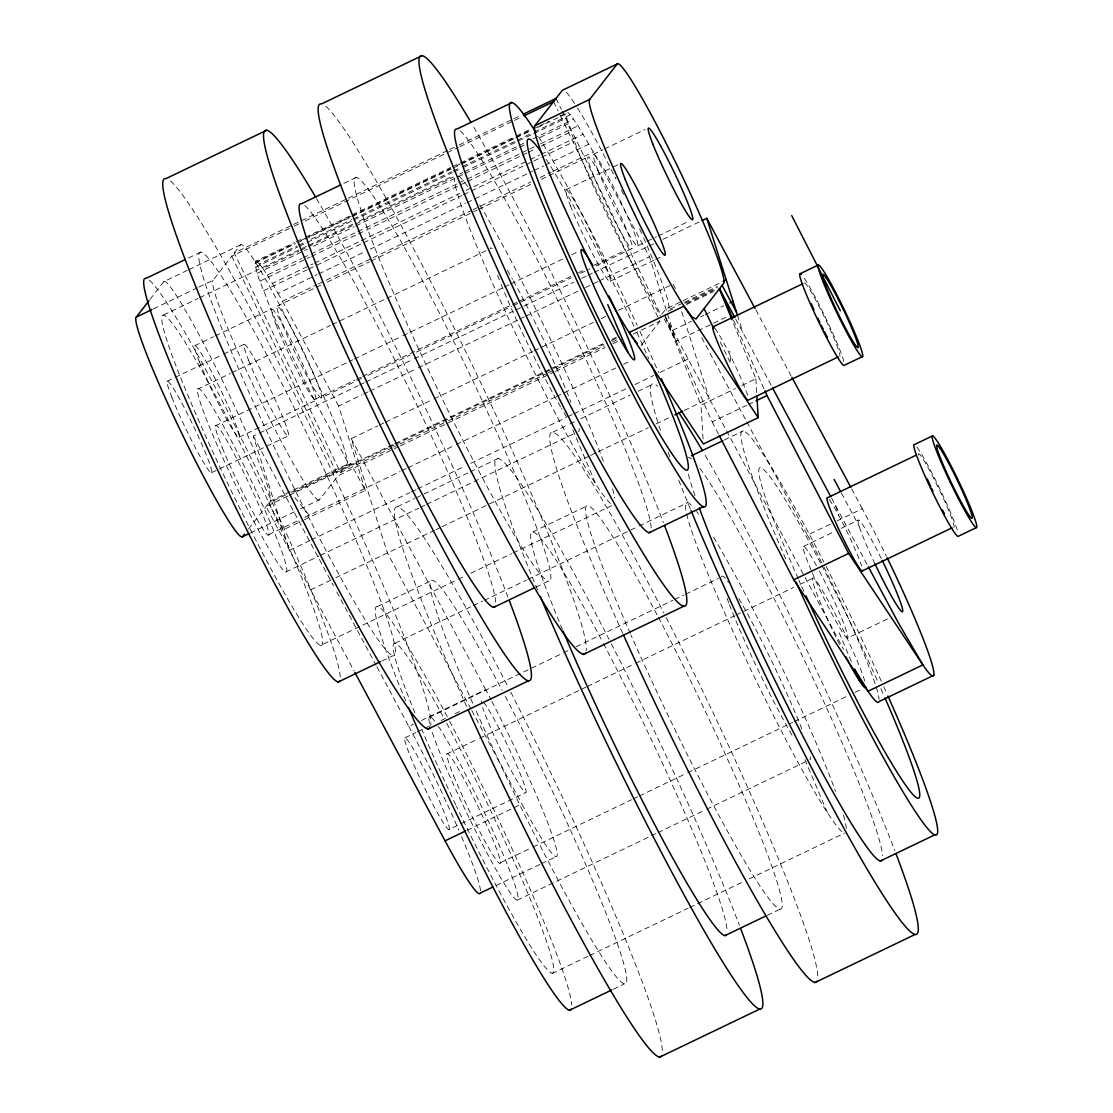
<?xml version="1.0" encoding="UTF-8"?>
<svg xmlns="http://www.w3.org/2000/svg" width="1113" height="1113" viewBox="0 0 1113 1113"><rect width="100%" height="100%" fill="white"/><g stroke="black" fill="none" stroke-linecap="round" stroke-linejoin="round"><path stroke-width="0.75" stroke-dasharray="5 3.75" d="M304.364 519.688L365.314 490.43L350.943 463.592L349.524 465.401L314.297 399.609A101.728 8.041 64.3 0 1 267.273 300.413C263.308 287.585 255.225 274.897 255.489 261.277L294.542 242.537M150.018 299.411L163.792 281.672L187.29 270.389M198.935 287.043L213.042 280.267L231.768 256.157L292.691 226.899M234.245 252.957L240.575 244.804A122.082 9.655 64.3 0 1 300.329 346.087A122.082 9.655 64.3 0 1 346.866 464.399L340.536 472.552L234.245 252.957L292.037 225.202M248.547 528.995L270.083 501.267L346.866 464.399M300.524 508.891L319.334 499.862L338.06 475.752L392.736 449.499M661.762 314.325L665.936 308.955L681.406 301.526M641.13 345.336L659.856 321.226L558.837 112.524M188.445 258.007L200.98 251.983M343.861 183.367L356.397 177.357M188.862 269.638L240.575 244.804M293.609 224.45L346.713 198.949M348.286 198.197L448.261 150.199M449.819 149.448L457.624 145.692M459.196 144.94L512.3 119.439M513.858 118.688L520.119 115.682M294.249 226.148L298.938 223.894M305.185 220.903L458.278 147.389M459.836 146.638L512.954 121.136M514.512 120.385L522.317 116.628M153.497 308.858L197.377 287.794M296.1 241.785L303.905 238.029M305.463 237.278L350.762 215.532M352.32 214.781L450.723 167.52M452.295 166.769L458.542 163.778M460.1 163.027L514.763 136.774M516.335 136.023L531.944 128.524M255.489 261.277L256.978 261.555L294.472 243.552M300.719 240.547L350.692 216.548M352.264 215.797L450.654 168.55M456.914 165.545L460.031 164.042M461.589 163.305L514.707 137.803M516.265 137.052L531.875 129.553M533.447 128.802L538.136 126.548M539.694 125.797L549.057 121.303M559.992 116.044L564.681 113.79M255.044 263.169L295.655 243.677M297.213 242.926L350.317 217.425M351.875 216.673L451.836 168.675M453.408 167.924L514.317 138.666M515.876 137.915L531.499 130.416M537.746 127.411L565.863 113.916L568.117 123.974L578.092 151.145A101.728 8.041 64.3 0 0 625.116 250.355L660.357 316.148M256.978 261.555L259.482 263.99L296.962 245.987M298.534 245.236L304.781 242.231M311.028 239.239L351.638 219.734M353.197 218.983L451.6 171.736M453.158 170.985L460.977 167.228M462.535 166.477L515.639 140.975M517.197 140.224L532.821 132.725M534.379 131.974L570.301 114.722L578.078 125.783L593.299 151.98L649.436 256.797L676.134 341.162L696.251 331.507M255.642 267.19L297.811 246.933M299.383 246.182L305.63 243.191M307.188 242.439L352.487 220.68M354.045 219.929L452.448 172.682M454.007 171.931L461.825 168.188M463.384 167.437L532.111 134.436M533.67 133.685L566.475 117.936M163.569 315.021L197.989 298.493M199.561 297.741L307.494 245.917M309.066 245.166L352.863 224.13M359.123 221.125L452.991 176.049M259.482 263.99L262.932 268.525L298.854 251.274M300.413 250.522L453.492 177.009M459.739 174.018L462.855 172.515M464.427 171.764L517.531 146.262M519.089 145.511L525.336 142.52M533.155 138.763L573.765 119.258M257.284 273.228L307.271 249.229M313.518 246.223L354.129 226.718M355.687 225.981L463.467 174.226M465.025 173.475L518.129 147.973M519.701 147.222L525.948 144.217M540 137.469L568.117 123.974M262.932 268.525L267.245 275.05L301.609 258.55M303.167 257.799L309.428 254.794M310.986 254.042L356.285 232.297M357.843 231.546L457.805 183.548M459.363 182.796L465.61 179.791M467.182 179.04L520.286 153.538M521.844 152.787L534.337 146.791M540.584 143.786L578.078 125.783M259.941 281.144L309.915 257.145M311.487 256.393L356.772 234.648M358.344 233.897L466.11 182.142M467.683 181.391L520.787 155.89M522.345 155.138L527.033 152.884M528.592 152.133L534.838 149.142M541.085 146.137L570.76 131.891M267.245 275.05L272.323 283.412L312.934 263.906M314.506 263.155L359.805 241.41M361.363 240.658L459.766 193.412M466.013 190.406L528.494 160.411M530.052 159.66L539.415 155.152M540.988 154.401L583.156 134.158M263.531 290.757L307.258 269.749M308.816 269.012L361.92 243.51M363.492 242.759L461.895 195.498M463.453 194.747L469.7 191.756M471.258 191.005L524.362 165.503M525.934 164.752L574.35 141.504M272.323 283.412L278.055 293.415L317.108 274.661M318.666 273.909L363.965 252.164M370.212 249.159L465.484 203.401M467.043 202.663L532.654 171.152M534.212 170.4L543.589 165.907M545.147 165.155L588.874 144.147M278.055 293.415L282.465 301.233L316.829 284.733M318.401 283.982L324.648 280.977M326.206 280.226L371.505 258.48M373.064 257.729L471.467 210.482M473.025 209.731L479.272 206.726M480.83 205.975L530.818 181.976M540.195 177.482L551.13 172.223M552.688 171.472L593.299 151.98M194.789 345.726L213.599 336.696M215.157 335.945L271.586 308.858M277.248 306.089L314.742 288.086M316.301 287.335L320.989 285.095M327.236 282.09L369.405 261.833M370.963 261.096L477.185 210.093M478.743 209.341L531.847 183.84M541.224 179.332L547.471 176.341M549.029 175.59L588.081 156.836M593.382 154.331L602.787 149.81M604.345 149.059L645.095 129.498M167.256 381.189L173.517 378.183M175.089 377.432L222.099 354.852M223.671 354.101L244.053 344.32M565.849 189.794L619.134 164.209M197.558 389.216L230.419 373.439M231.977 372.688L330.533 325.372M332.105 324.62L385.293 299.077M386.851 298.326L486.979 250.244M215.338 425.82L352.849 359.791M354.421 359.04L401.292 336.516M402.864 335.778L502.867 287.752M504.439 287.001L509.128 284.747M510.686 283.996L563.818 258.48M571.637 254.724L579.442 250.982M314.297 399.609L354.908 380.103M356.466 379.352L361.155 377.112M362.713 376.361L517.35 302.096M518.908 301.359L572.012 275.857M578.259 272.852L584.506 269.847M593.883 265.353L625.116 250.355M239.072 437.228L315.869 400.346M321.17 397.842A50.864 4.021 64.3 0 0 291.662 328.14A50.864 4.021 64.3 0 0 284.789 329.907A50.864 4.021 64.3 0 0 321.17 397.842L355.534 381.342M357.092 380.59L361.781 378.337M368.027 375.345L410.196 355.089M416.443 352.084L511.73 306.339M513.288 305.588L571.08 277.833M580.457 273.339L589.82 268.831M596.067 265.84L631.989 248.589A50.864 4.021 64.3 0 0 602.495 178.887A50.864 4.021 64.3 0 0 595.622 180.654A50.864 4.021 64.3 0 0 631.989 248.589M637.666 245.82L645.498 242.064M647.07 241.312L656.475 236.791M658.033 236.039L689.378 220.986M309.831 540.612L289.505 550.379L253.305 436.046L257.993 433.792M259.566 433.04L358.066 385.738M359.638 384.987L364.327 382.733M365.885 381.982L412.798 359.457M414.356 358.706L514.429 310.652M515.987 309.901L573.849 282.118M581.668 278.361L586.356 276.107M587.914 275.356L592.603 273.102M594.175 272.365L653.595 243.83M662.972 239.323L700.494 221.306M365.314 490.43L338.602 406.064L362.031 394.809M363.589 394.058L368.278 391.804M369.836 391.053L416.707 368.556M418.265 367.805L518.227 319.807M519.785 319.055L524.473 316.802M526.032 316.05L579.15 290.549M585.396 287.557L597.89 281.547M599.448 280.796L649.436 256.797M211.54 472.691L288.337 435.809M610.133 281.283L654.013 260.219M655.585 259.468L661.845 256.449M471.022 709.064L387.435 552.952L351.235 438.619L377.794 425.876M379.352 425.124L384.041 422.87M385.599 422.119L432.456 399.623M434.028 398.871L532.431 351.611M534.003 350.859L593.354 322.353M601.173 318.596L605.862 316.356M618.355 310.346L669.901 285.596M682.965 300.774L720.097 282.952M682.77 303.098L668.663 309.873A122.082 9.655 64.3 0 0 643.606 237.945M684.342 302.346L717.245 286.542M285.902 494.812L268.664 503.09L283.036 529.927L302.847 520.425M350.943 463.592L290.604 492.558L294.681 491.751L393.265 444.407M667.953 311.362L674.144 308.384M684.982 303.181L717.468 287.585M394.823 443.656L543.214 372.396M544.772 371.659L549.46 369.405M551.018 368.653L604.122 343.152M611.941 339.395L616.616 337.156M686.651 303.515L714.504 290.145M287.905 495.995L266.021 506.512L354.073 670.944M289.463 495.243L387.936 447.955M389.494 447.203L394.197 444.963M395.755 444.212L603.649 344.376M611.454 340.62L616.143 338.38M686.54 304.572L713.183 291.773M340.536 472.552L392.082 447.802M393.654 447.05L398.343 444.797M399.901 444.045L446.758 421.549M448.33 420.797L546.733 373.537M548.306 372.785L604.54 345.781M612.345 342.039L617.033 339.785M394.294 448.748L398.983 446.494M400.541 445.743L553.634 372.229M555.192 371.478L605.18 347.479M612.999 343.722L622.362 339.228M633.297 333.97L659.856 321.226M250.383 532.974L294.263 511.897M672.683 330.255L691.256 321.337M700.536 316.885L703.625 315.396M705.169 314.645L723.742 305.741M268.831 534.588L298.534 520.327M304.781 517.322L400.11 471.55M401.668 470.799L406.356 468.545M407.915 467.794L454.8 445.283M456.358 444.532L554.817 397.258M556.375 396.506L615.767 368M623.572 364.243L629.833 361.238M697.795 330.77L727.192 316.649M311.39 539.861L409.862 492.586M411.434 491.835L416.123 489.581M417.681 488.83L464.58 466.305M470.827 463.3L566.169 417.514M567.741 416.763L572.43 414.523M573.988 413.772L627.134 388.242M634.953 384.5L653.707 375.484M659.967 372.479L688.098 358.97M397.508 506.763L414.523 498.582M416.081 497.845L468.67 472.58M470.229 471.842L498.068 458.473M552.924 432.122L568.395 424.693M569.939 423.956L574.586 421.73M580.777 418.752L630.278 394.99M638.013 391.275L653.484 383.846M285.86 571.971A101.728 8.041 64.3 0 0 227.706 433.875A101.728 8.041 64.3 0 0 212.694 434.766A101.728 8.041 64.3 0 0 285.86 571.971L318.721 556.194M320.28 555.443L418.836 508.126M420.408 507.375L425.096 505.121M426.655 504.37L575.282 432.999M310.638 589.834L334.15 578.551M335.709 577.786L434.293 530.456M435.851 529.705L440.539 527.451M442.111 526.699L588.944 456.191M590.502 455.44L596.749 452.448M598.321 451.697L648.309 427.684M656.114 423.942L670.179 417.18M684.231 410.433L709.231 398.426L681.42 310.61M703.054 438.925L701.009 405.118L735.484 388.562M741.759 385.557L755.866 378.782L731.811 319.306M665.31 316.676L712.167 421.869L746.642 405.313M748.214 404.562L754.475 401.543M377.557 606.515L432.401 580.165M532.96 531.875L587.817 505.539M724.424 439.941L743.234 430.912M320.6 645.387A183.116 14.469 64.3 0 0 217.564 399.386A183.116 14.469 64.3 0 0 188.083 395.838A183.116 14.469 64.3 0 0 320.6 645.387L456.692 580.026M458.264 579.275L464.524 576.27M470.771 573.265L511.451 553.731M513.01 552.98L611.566 505.65M395.004 643.217L471.648 606.404M473.22 605.653L482.611 601.145M484.169 600.394L526.407 580.11M527.965 579.358L637.485 526.783M639.043 526.032L687.542 502.742M381.926 661.011L392.889 655.752A223.81 17.683 64.3 0 0 266.967 355.089A223.81 17.683 64.3 0 0 230.948 350.748A223.81 17.683 64.3 0 0 392.889 655.752M535.77 587.135L548.306 581.125A223.81 17.683 64.3 0 0 422.384 280.462A223.81 17.683 64.3 0 0 386.35 276.121A223.81 17.683 64.3 0 0 548.306 581.125M376.917 666.882L408.847 726.497L413.549 724.243M421.396 720.487L485.644 689.629A122.082 9.655 64.3 0 1 491.028 699.799M746.795 421.841L807.44 535.103L830.952 523.806M837.213 520.801L862.297 508.766A122.082 9.655 64.3 0 1 886.393 556.18M428.992 717.412L561.954 653.554M563.526 652.802L569.786 649.797M576.033 646.792L673.031 600.227M674.603 599.476L683.98 594.968M685.552 594.217L718.4 578.44M404.993 737.794L415.956 732.521M417.528 731.77L423.803 728.765M425.361 728.013L433.207 724.243M441.04 720.487L447.301 717.482M455.147 713.711L459.85 711.457M803.586 546.4L834.931 531.346M841.191 528.327L858.429 520.049M446.758 754.016L478.006 739.004M479.578 738.253L585.841 687.222M587.4 686.471L634.285 663.96M635.843 663.209L734.302 615.934M735.86 615.183L793.68 587.414M799.927 584.422L812.434 578.412M448.915 829.547A50.864 4.021 64.3 0 0 419.406 759.845A50.864 4.021 64.3 0 0 412.533 761.612A50.864 4.021 64.3 0 0 448.915 829.547L525.698 792.665M812.267 572.875A50.864 4.021 64.3 0 0 847.494 638.139L888.244 618.578M466.987 830.298L521.844 803.962A122.082 9.655 64.3 0 0 555.137 844.183A122.082 9.655 64.3 0 0 491.807 701.315M500.266 862.77L531.513 847.772M533.071 847.021L631.53 799.746M633.088 798.995L637.777 796.741M639.349 795.99L686.22 773.479M687.792 772.728L792.484 722.448M794.056 721.697L848.746 695.43M854.993 692.425L862.812 688.683M495.995 885.517L539.875 864.439M541.433 863.688L557.112 856.161M517.281 900.167L656.517 833.303M658.089 832.552L705.016 810.014M706.574 809.262L805.13 761.946M552.02 973.569L587.998 956.29M589.556 955.538L688.126 908.222M689.684 907.471L742.872 881.927M749.132 878.922L844.558 833.094M613.346 989.207L624.31 983.934M767.191 915.331L779.726 909.307M567.811 112.302L570.301 114.722M294.792 497.65L310.457 516.766M755.866 310.026L791.065 375.763M851.654 488.885L862.297 508.766M841.456 493.142L859.389 526.713M735.665 319.014L771.671 386.281M831.592 498.165L867.5 565.223M673.031 284.093L675.494 288.684M701.719 337.67L745.974 420.311M664.6 315.104L804.296 575.978M805.116 577.508L843.64 649.436M664.169 318.805L676.134 341.162M282.465 301.233L338.602 406.064M351.235 438.619L485.644 689.629M471.842 710.595L521.844 803.962M253.305 436.046L326.985 573.626M327.806 575.157L333.538 585.855M336.808 591.977L376.111 665.351M712.167 421.869L718.497 434.126M720.306 342.136L730.643 363.492L729.878 350.957M556.041 98.431L561.314 109.338M562.079 110.897L660.83 314.909M553.564 101.631L558.086 110.966M231.768 256.157L338.06 475.752M733.439 320.168L764.214 389.244M839.188 632.796L851.389 661.595M804.922 759.623L827.655 813.213M572.833 429.855L596.234 485.031M665.254 316.718L701.009 405.118M835.696 505.831L838.757 515.5M737.474 315.341L742.955 332.634M918.392 454.994L918.308 454.577A40.694 3.214 64.3 0 1 927.171 466.069L931.47 473.985A40.694 3.214 64.3 0 1 953.424 527.172M755.866 378.782L756.784 393.988M483.557 702.22A50.864 4.021 64.3 0 1 518.157 768.846A50.864 4.021 64.3 0 1 516.46 779.949A50.864 4.021 64.3 0 1 482.736 707.576M481.512 702.748A50.864 4.021 64.3 0 1 481.79 700.926M874.999 563.957A50.864 4.021 64.3 0 1 858.318 520.119A50.864 4.021 64.3 0 1 881.468 558.935M819.377 571.052A50.864 4.021 64.3 0 1 847.494 638.139M811.127 570.218A50.864 4.021 64.3 0 1 816.455 565.599M807.44 535.103A122.082 9.655 64.3 0 1 822.368 563.929M823.884 566.948A122.082 9.655 64.3 0 1 879.075 699.465M408.847 726.497A122.082 9.655 64.3 0 1 458.89 830.354M461.561 836.628A122.082 9.655 64.3 0 1 480.482 890.859M829.241 499.556A40.694 3.214 64.3 0 1 835.752 509.963L840.051 517.879A40.694 3.214 64.3 0 1 861.629 566.044M916.862 447.023A50.864 4.021 64.3 0 1 938.899 486.924A50.864 4.021 64.3 0 1 957.611 531.193M566.392 92.323A122.082 9.655 64.3 0 1 576.715 106.737M577.536 108.044A122.082 9.655 64.3 0 1 616.018 179.068M621.36 189.989A122.082 9.655 64.3 0 1 623.656 194.719M639.627 228.986A122.082 9.655 64.3 0 1 641.644 233.521M163.792 281.672A122.082 9.655 64.3 0 1 223.546 382.969A122.082 9.655 64.3 0 1 270.083 501.267M319.334 499.862A122.082 9.655 64.3 0 1 259.579 398.579A122.082 9.655 64.3 0 1 213.042 280.267M714.741 328.126A40.694 3.214 64.3 0 1 732.841 360.654A40.694 3.214 64.3 0 1 748.033 396.91M804.337 282.994A40.694 3.214 64.3 0 1 824.26 316.76A40.694 3.214 64.3 0 1 839.772 356.188M804.254 278.194A50.864 4.021 64.3 0 1 826.973 320.558A50.864 4.021 64.3 0 1 843.918 361.781M538.706 136.816A223.81 17.683 64.3 0 1 637.165 325.386M639.975 331.437A223.81 17.683 64.3 0 1 658.562 372.452M460.156 130.833A223.81 17.683 64.3 0 1 571.776 329.392A223.81 17.683 64.3 0 1 650.966 530.623M610.508 503.452A183.116 14.469 64.3 0 1 522.373 347.646A183.116 14.469 64.3 0 1 454.327 178.859M458.737 176.007A183.116 14.469 64.3 0 1 469.074 188.57M479.689 204.959A183.116 14.469 64.3 0 1 604.679 464.719M612.553 488.704A183.116 14.469 64.3 0 1 614.64 498.04M546.149 159.298A183.116 14.469 64.3 0 1 634.118 326.554M636.928 332.62A183.116 14.469 64.3 0 1 648.768 358.859M473.776 127.146A305.199 24.124 64.3 0 1 663.404 522.526M566.559 416.874A101.728 8.041 64.3 0 1 561.509 408.513M560.604 406.982A101.728 8.041 64.3 0 1 500.043 281.631M499.347 279.878A101.728 8.041 64.3 0 1 497.386 274.8M490.11 248.742A101.728 8.041 64.3 0 1 492.28 248.616M507.417 270.362A101.728 8.041 64.3 0 1 512.509 279.252M513.399 280.838A101.728 8.041 64.3 0 1 570.913 402.183M579.191 428.491A101.728 8.041 64.3 0 1 578.412 431.496M149.337 280.1A223.81 17.683 64.3 0 1 257.061 470.521A223.81 17.683 64.3 0 1 340.23 676.815M304.753 205.46A223.81 17.683 64.3 0 1 412.464 395.894A223.81 17.683 64.3 0 1 495.647 602.189M170.456 180.988A305.199 24.124 64.3 0 1 321.337 448.97A305.199 24.124 64.3 0 1 430.759 725.273M325.872 106.361A305.199 24.124 64.3 0 1 476.754 374.344A305.199 24.124 64.3 0 1 586.161 650.646M316.523 198.615A305.199 24.124 64.3 0 1 507.987 597.152M785.708 558.865A223.81 17.683 64.3 0 1 743.15 430.898A223.81 17.683 64.3 0 1 823.829 562.037M826.083 566.42A223.81 17.683 64.3 0 1 882.345 683.549M883.764 686.679A223.81 17.683 64.3 0 1 887.256 694.484M694.957 495.758A223.81 17.683 64.3 0 1 687.236 469.477M688.377 457.248A223.81 17.683 64.3 0 1 691.59 459.029M699.91 468.434A223.81 17.683 64.3 0 1 808.984 669.776A223.81 17.683 64.3 0 1 882.484 855.758M839.564 644.566A61.034 4.828 64.3 0 1 812.504 579.929A61.034 4.828 64.3 0 1 835.181 613.847A61.034 4.828 64.3 0 1 865.33 683.09M841.929 831.648A183.116 14.469 64.3 0 1 735.15 636.121A183.116 14.469 64.3 0 1 693.9 508.029M696.641 511.451A183.116 14.469 64.3 0 1 698.672 514.206M713.516 537.092A183.116 14.469 64.3 0 1 835.571 791.454M843.473 815.133A183.116 14.469 64.3 0 1 846.353 828.782M446.689 723.269A183.116 14.469 64.3 0 1 553.676 967.837A183.116 14.469 64.3 0 1 456.483 806.341M455.76 804.81A183.116 14.469 64.3 0 1 421.952 729.808M414.899 712.876A183.116 14.469 64.3 0 1 442.918 716.257M803.864 591.267A183.116 14.469 64.3 0 1 798.87 580.11M798.174 578.537A183.116 14.469 64.3 0 1 759.789 467.794A183.116 14.469 64.3 0 1 820.907 563.832M821.7 565.348A183.116 14.469 64.3 0 1 878.087 682.311M880.884 688.627A183.116 14.469 64.3 0 1 884.292 696.362M690.422 509.1A305.199 24.124 64.3 0 1 678.624 479.884M669.748 456.706A305.199 24.124 64.3 0 1 668.106 452.254M660.538 430.634A305.199 24.124 64.3 0 1 657.853 386.253M705.197 455.342A305.199 24.124 64.3 0 1 894.824 850.722M438.425 726.386A101.728 8.041 64.3 0 1 506.958 863.674A101.728 8.041 64.3 0 1 496.537 870.505A101.728 8.041 64.3 0 1 431.761 730.754M429.618 723.255A101.728 8.041 64.3 0 1 435.99 722.88M792.025 735.164A101.728 8.041 64.3 0 1 729.446 604.651M728.806 602.982A101.728 8.041 64.3 0 1 727.053 598.265M721.53 576.937A101.728 8.041 64.3 0 1 728.542 582.405M738.837 598.557A101.728 8.041 64.3 0 1 801.791 728.945M810.612 756.673A101.728 8.041 64.3 0 1 809.833 759.692M405.73 701.009A223.81 17.683 64.3 0 1 378.281 606.696A223.81 17.683 64.3 0 1 447.329 716.8M449.624 721.168A223.81 17.683 64.3 0 1 571.651 1005.011M505.246 696.293A223.81 17.683 64.3 0 1 625.144 983.85A223.81 17.683 64.3 0 1 474.875 708.118M472.775 703.291A223.81 17.683 64.3 0 1 431.524 580.276A223.81 17.683 64.3 0 1 502.186 690.45M466.611 706.435A305.199 24.124 64.3 0 1 396.298 506.916A305.199 24.124 64.3 0 1 508.488 687.625M510.77 692.105A305.199 24.124 64.3 0 1 662.179 1053.455M537.607 589.987A305.199 24.124 64.3 0 1 501.045 459.808A305.199 24.124 64.3 0 1 609.048 639.349M611.329 643.815A305.199 24.124 64.3 0 1 739.408 925.348M562.482 629.582A223.81 17.683 64.3 0 1 533.475 532A223.81 17.683 64.3 0 1 602.745 642.159M603.51 643.62A223.81 17.683 64.3 0 1 727.067 930.385M622.751 633.408A305.199 24.124 64.3 0 1 551.645 432.317A305.199 24.124 64.3 0 1 663.891 612.999M666.186 617.478A305.199 24.124 64.3 0 1 817.596 978.828M658.367 617.27A223.81 17.683 64.3 0 1 780.811 909.098A223.81 17.683 64.3 0 1 630.96 635.008M630.292 633.492A223.81 17.683 64.3 0 1 586.732 505.761A223.81 17.683 64.3 0 1 657.602 615.823M597.918 170.233A50.864 4.021 64.3 0 0 636.205 245.18A50.864 4.021 64.3 0 0 612.456 184.814A50.864 4.021 64.3 0 0 597.918 170.233M276.121 324.759A50.864 4.021 64.3 0 0 314.395 399.706A50.864 4.021 64.3 0 0 290.646 339.34A50.864 4.021 64.3 0 0 276.121 324.759M199.324 361.628A50.864 4.021 64.3 0 0 237.612 436.588A50.864 4.021 64.3 0 0 213.863 376.208A50.864 4.021 64.3 0 0 199.324 361.628M248.589 360.222A50.864 4.021 64.3 0 0 286.862 435.169A50.864 4.021 64.3 0 0 263.113 374.803A50.864 4.021 64.3 0 0 248.589 360.222M171.792 397.104A50.864 4.021 64.3 0 0 210.079 472.051A50.864 4.021 64.3 0 0 186.33 411.671A50.864 4.021 64.3 0 0 171.792 397.104M570.385 205.696A50.864 4.021 64.3 0 0 608.658 280.643A50.864 4.021 64.3 0 0 584.909 220.277A50.864 4.021 64.3 0 0 570.385 205.696M222.336 447.857A61.034 4.828 64.3 0 0 267.621 534.963A61.034 4.828 64.3 0 0 236.29 457.791A61.034 4.828 64.3 0 0 222.336 447.857M453.77 776.039A61.034 4.828 64.3 0 0 499.041 863.159A61.034 4.828 64.3 0 0 467.71 785.973A61.034 4.828 64.3 0 0 453.77 776.039"/><path stroke-width="1.5" d="M248.811 533.725L242.551 536.744A122.082 9.655 64.3 0 1 182.796 435.447A122.082 9.655 64.3 0 1 136.245 317.135L148.961 300.774M756.882 395.685L758.217 417.653L703.36 443.99L629.123 332.509A122.082 9.655 64.3 0 1 566.67 212.778A122.082 9.655 64.3 0 1 534.838 125.741L562.371 90.278L617.228 63.942A122.082 9.655 64.3 0 1 676.982 165.225A122.082 9.655 64.3 0 1 723.52 283.537L695.987 319L691.966 316.941L683.98 306.172A122.082 9.655 64.3 0 1 621.527 186.428A122.082 9.655 64.3 0 1 589.695 99.405L617.228 63.942M242.551 536.744L244.54 534.157M266.647 130.277L166.087 178.567A305.199 24.124 64.3 0 0 276.525 467.07A305.199 24.124 64.3 0 0 430.244 727.568M422.064 55.65L321.504 103.94A305.199 24.124 64.3 0 0 431.927 392.444A305.199 24.124 64.3 0 0 585.661 652.941M185.301 259.51L146.123 278.32A223.81 17.683 64.3 0 0 227.108 489.887A223.81 17.683 64.3 0 0 339.841 680.919M340.717 184.883L301.54 203.693A223.81 17.683 64.3 0 0 382.524 415.26A223.81 17.683 64.3 0 0 495.257 606.293M511.799 102.716L456.956 129.066A223.81 17.683 64.3 0 0 537.941 340.634A223.81 17.683 64.3 0 0 650.674 531.666M523.235 114.194L556.041 98.431M523.889 115.877L553.564 101.631M136.245 317.135L151.925 309.623M534.838 125.741L589.695 99.405M702.066 220.555L706.755 218.301L755.045 308.496M723.186 281.464L726.274 279.975M729.933 302.764L733.022 301.275M799.913 273.84L818.194 265.061M712.918 326.888L802.793 283.732M674.868 414.94L682.672 411.184M838.228 356.939L748.353 400.096A40.694 3.214 64.3 0 1 726.135 361.53A40.694 3.214 64.3 0 1 714.101 327.403M756.047 400.791L767.01 395.532L848.635 553.425L922.872 664.906L868.015 691.256L793.778 579.776L719.29 435.67M862.492 356.563L844.197 365.342A50.864 4.021 64.3 0 1 816.441 317.135A50.864 4.021 64.3 0 1 801.374 274.48M691.507 455.746L722.852 440.692M338.046 682.088L380.354 661.762M493.449 607.461L534.198 587.887M648.865 532.835L703.722 506.485M932.597 435.851L914.316 444.63A50.864 4.021 64.3 0 0 931.664 490.416A50.864 4.021 64.3 0 0 958.015 536.41L976.31 527.632A50.864 4.021 64.3 0 0 947.427 458.89A50.864 4.021 64.3 0 0 939.622 458.709A50.864 4.021 64.3 0 0 976.31 527.632M915.804 455.356L827.488 497.761A40.694 3.214 64.3 0 0 826.889 498.485L827.529 501.643A40.694 3.214 64.3 0 0 847.16 546.539A40.694 3.214 64.3 0 0 862.603 570.357M427.782 729.154L528.341 680.878M583.198 654.527L683.758 606.237M793.778 579.776L848.635 553.425M862.005 571.066L951.879 527.91M354.894 672.475L445.047 840.844L465.429 831.049M492.85 887.019L480.315 893.043A122.082 9.655 64.3 0 1 445.047 840.844M933.765 675.299L878.908 701.635A122.082 9.655 64.3 0 1 868.015 691.256L854.575 669.108M569.466 1010.284L611.774 989.958M724.883 935.643L765.619 916.082M880.286 861.017L935.143 834.68M659.202 1057.35L759.776 1009.06M814.619 982.723L915.178 934.433M637.123 343.291L629.123 332.509L683.98 306.172L758.217 417.653M791.886 377.293L850.833 487.355M834.11 479.411L840.635 491.612M722.1 285.359L736.472 312.197M731.811 319.306L719.457 288.768L734.844 317.511M772.492 387.811L830.771 496.635M868.321 566.754L898.497 623.099L922.872 664.906A122.082 9.655 64.3 0 0 929.828 657.087A122.082 9.655 64.3 0 0 887.158 557.752M791.719 215.616L840.343 310.805M704.07 308.593L713.656 328.418M719.457 288.768L732.744 318.596M764.923 390.816L767.01 395.532M854.784 669.581L859.528 680.78M607.768 304.6L628.094 352.598M706.755 218.301L737.474 315.341M882.192 560.423A50.864 4.021 64.3 0 1 902.406 611.774A50.864 4.021 64.3 0 1 874.999 563.957M944.478 513.761A40.694 3.214 64.3 0 1 942.335 509.837M932.917 491.181A40.694 3.214 64.3 0 1 931.623 488.454M930.871 486.868A40.694 3.214 64.3 0 1 927.31 479.035M827.557 337.642A40.694 3.214 64.3 0 1 824.51 331.799M823.189 329.198A40.694 3.214 64.3 0 1 821.185 325.149M819.85 322.422A40.694 3.214 64.3 0 1 817.888 318.318M813.937 309.748A40.694 3.214 64.3 0 1 811.294 303.752M661.233 378.545A223.81 17.683 64.3 0 1 686.86 487.87A223.81 17.683 64.3 0 1 545.092 209.355A223.81 17.683 64.3 0 1 535.951 132.419M608.922 295.975A61.034 4.828 64.3 0 1 630.348 356.021L625.854 349.162A61.034 4.828 64.3 0 1 586.718 269.012A61.034 4.828 64.3 0 1 592.812 265.367M651.522 365.106A183.116 14.469 64.3 0 1 674.548 457.499A183.116 14.469 64.3 0 1 562.218 240.018A183.116 14.469 64.3 0 1 542.212 153.455M664.614 525.684A305.199 24.124 64.3 0 1 629.471 530.317A305.199 24.124 64.3 0 1 444.991 146.067A305.199 24.124 64.3 0 1 471.008 122.43M509.198 600.324A305.199 24.124 64.3 0 1 474.055 604.943A305.199 24.124 64.3 0 1 289.589 220.694A305.199 24.124 64.3 0 1 315.605 197.057M887.937 696.028A223.81 17.683 64.3 0 1 925.933 826.472A223.81 17.683 64.3 0 1 796.018 582.043M865.942 687.18A61.034 4.828 64.3 0 1 861.768 684.217L857.274 677.358A61.034 4.828 64.3 0 1 845.824 656.837M884.96 697.893A183.116 14.469 64.3 0 1 909.029 789.827A183.116 14.469 64.3 0 1 805.895 595.747M896.035 853.88A305.199 24.124 64.3 0 1 869.768 873.622A305.199 24.124 64.3 0 1 691.062 510.658M678.61 412.38A305.199 24.124 64.3 0 1 702.442 450.626M882.094 859.848A223.81 17.683 64.3 0 1 805.269 740.715A223.81 17.683 64.3 0 1 699.242 507.82M571.275 1009.101A223.81 17.683 64.3 0 1 509.629 918.67A223.81 17.683 64.3 0 1 408.415 707.437M740.618 928.506A305.199 24.124 64.3 0 1 716.758 952.241A305.199 24.124 64.3 0 1 540.264 596.345M661.679 1055.75A305.199 24.124 64.3 0 1 468.058 709.635M726.678 934.475A223.81 17.683 64.3 0 1 664.614 843.251A223.81 17.683 64.3 0 1 563.15 631.196M817.081 981.123A305.199 24.124 64.3 0 1 623.475 635.008M949.751 465.206L945.452 457.29A40.694 3.214 64.3 0 0 936.603 445.798L937.229 448.97A40.694 3.214 64.3 0 0 959.142 498.276A40.694 3.214 64.3 0 0 971.677 514.512A40.694 3.214 64.3 0 0 949.751 465.206M652.774 143.897A50.864 4.021 64.3 0 0 691.048 218.844A50.864 4.021 64.3 0 0 667.299 158.463A50.864 4.021 64.3 0 0 652.774 143.897M625.228 179.36A50.864 4.021 64.3 0 0 663.515 254.307A50.864 4.021 64.3 0 0 639.766 193.926A50.864 4.021 64.3 0 0 625.228 179.36M822.73 280.963A50.864 4.021 64.3 0 0 861.017 355.923A50.864 4.021 64.3 0 0 837.268 295.543A50.864 4.021 64.3 0 0 822.73 280.963M826.263 286.931A40.694 3.214 64.3 0 0 856.885 346.894A40.694 3.214 64.3 0 0 837.88 298.604A40.694 3.214 64.3 0 0 826.263 286.931"/></g></svg>
